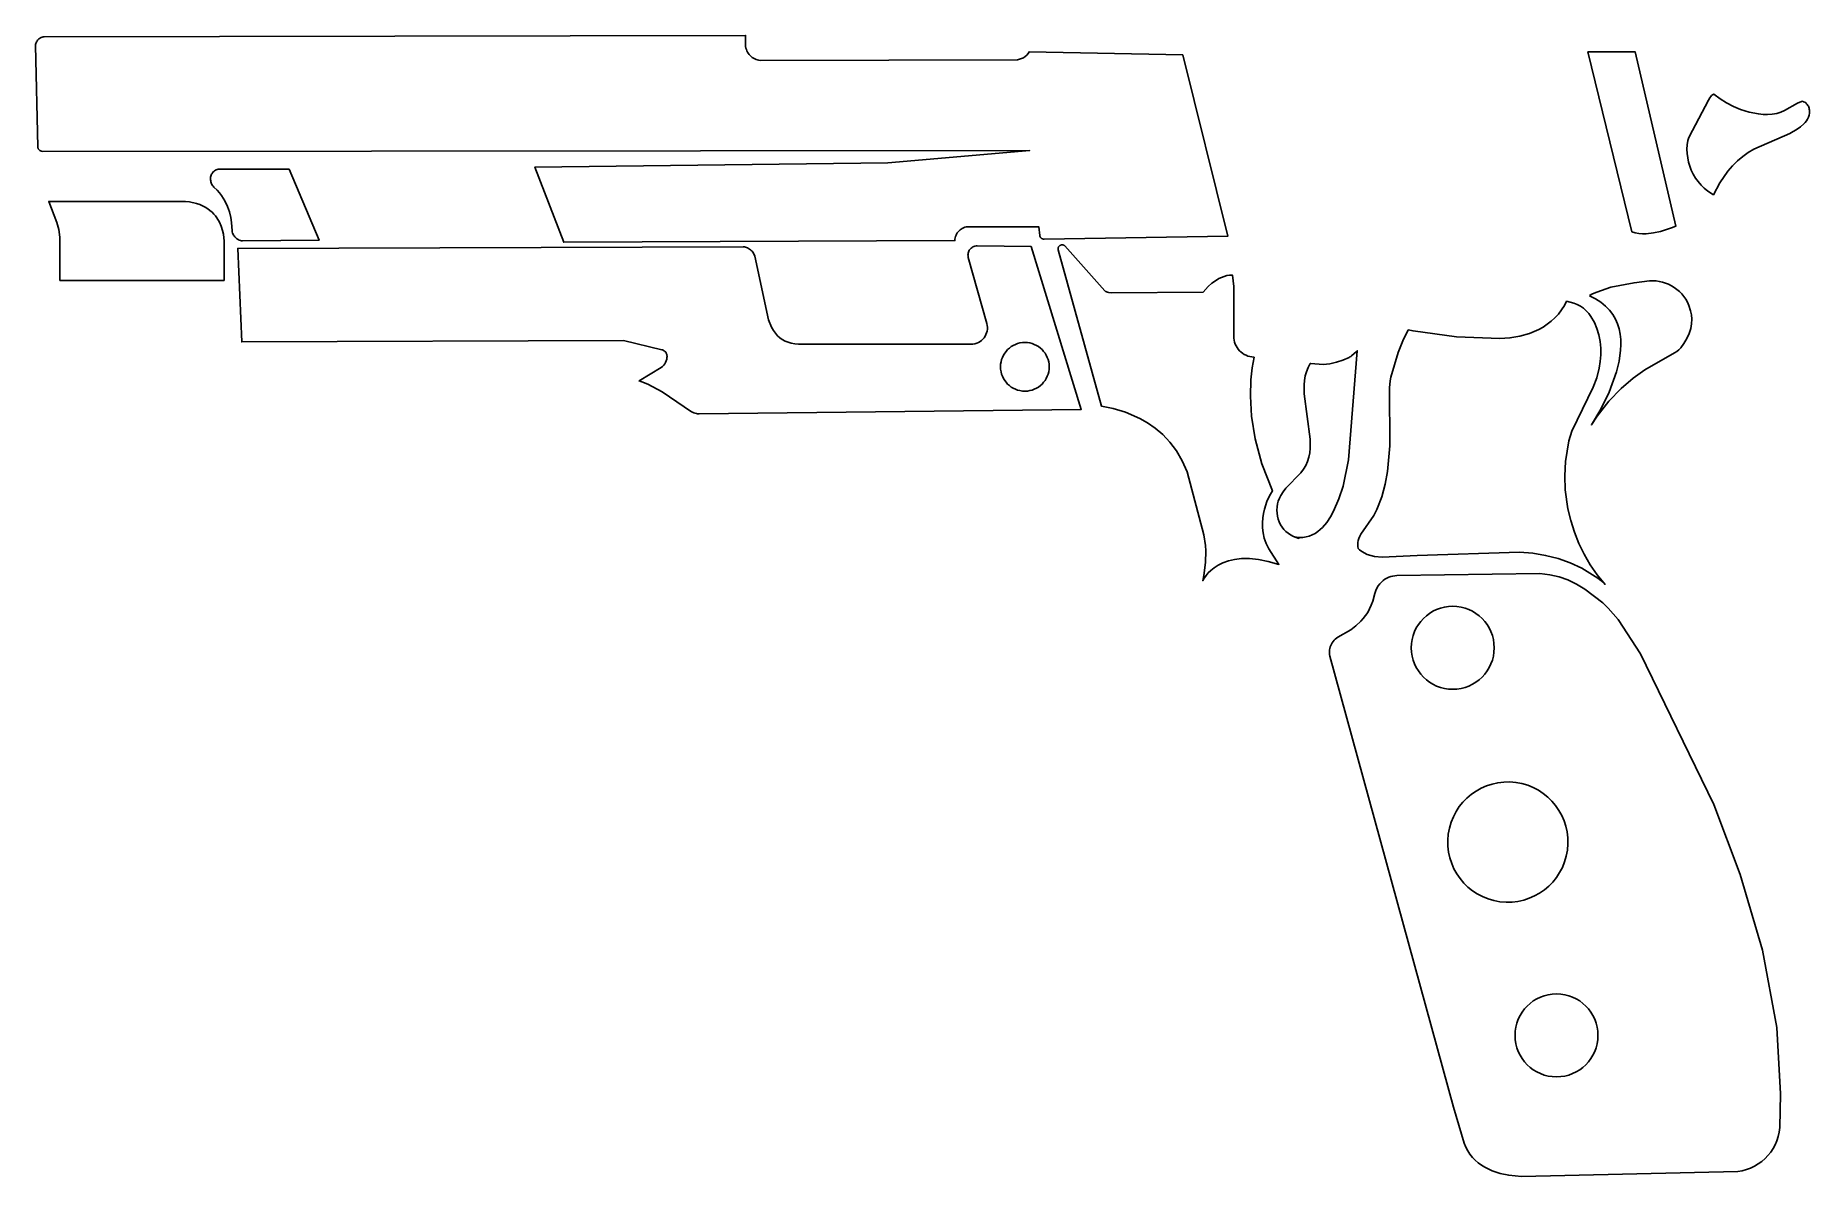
# Model space of a CAD drawing. Header units: metres. Extents: x 8 to 149, y -153 to -63.
import ezdxf

# ---------------------------------------------------------------- set-up
doc = ezdxf.new("R2010")
doc.units = ezdxf.units.M

msp = doc.modelspace()

# ---------------------------------------------------------------- linework, layer by layer
for points in [[(98.96348, -64.363346), (86.771988, -64.132968), (86.676738, -64.279018), (86.567264, -64.404494), (86.443058, -64.512952), (86.306152, -64.60363), (86.158324, -64.675512), (86.001352, -64.727836), (85.837522, -64.759586), (65.419986, -64.815466), (65.303908, -64.799718), (65.191132, -64.77381), (65.082166, -64.73825), (64.977518, -64.693546), (64.877696, -64.639952), (64.783208, -64.57823), (64.694562, -64.508634), (64.612266, -64.431418), (64.536828, -64.347344), (64.468756, -64.256666), (64.408812, -64.159892), (64.35725, -64.05753), (64.314578, -63.949834), (64.281558, -63.837312), (64.258444, -63.720472), (64.247776, -62.841632), (8.576564, -62.941708), (8.499856, -62.953138), (8.425942, -62.972188), (8.355076, -62.998096), (8.287766, -63.030862), (8.224266, -63.069724), (8.165084, -63.114428), (8.110728, -63.16472), (8.061452, -63.219838), (8.017764, -63.279782), (7.979918, -63.34379), (7.948422, -63.411608), (7.92353, -63.482982), (7.90575, -63.55715), (7.89559, -63.634112), (8.072374, -71.67372), (8.079232, -71.713852), (8.0899, -71.75246), (8.104124, -71.789544), (8.12165, -71.824596), (8.142478, -71.857616), (8.1661, -71.888604), (8.192516, -71.917052), (8.221472, -71.94296), (8.252968, -71.966074), (8.286496, -71.98614), (8.322056, -72.002904), (8.359394, -72.016366), (8.398256, -72.026272), (8.438388, -72.032368), (86.810342, -71.970646), (75.548744, -72.949308), (47.533814, -73.27646), (49.82337, -79.24546), (80.868012, -79.118968), (80.873854, -79.005684), (80.890618, -78.895702), (80.91805, -78.78953), (80.955388, -78.687676), (81.002124, -78.590902), (81.05775, -78.499462), (81.121504, -78.414118), (81.193132, -78.335378), (81.271872, -78.26375), (81.357216, -78.199996), (81.448656, -78.14437), (81.54543, -78.097634), (81.647284, -78.060296), (81.753456, -78.032864), (81.863438, -78.0161), (87.52332, -78.010258), (87.59571, -78.701138), (87.6046, -78.736698), (87.616538, -78.770734), (87.631524, -78.803246), (87.649304, -78.83398), (87.669624, -78.862682), (87.692484, -78.889352), (87.71763, -78.913736), (87.744808, -78.935834), (87.774018, -78.955392), (87.805006, -78.972156), (87.837518, -78.986126), (87.871554, -78.997048), (87.90686, -79.004922), (87.943182, -79.009494), (102.518718, -78.76286), (98.96348, -64.363346)], [(131.103878, -64.141858), (134.865364, -64.141858), (138.092434, -77.960474), (137.739882, -78.106778), (136.861296, -78.388464), (136.308338, -78.506574), (135.724646, -78.570074), (135.43153, -78.572106), (135.14324, -78.5495), (134.864094, -78.498446), (134.598156, -78.415388), (131.103878, -64.141604)], [(148.135086, -68.056506), (147.933664, -68.117974), (147.738846, -68.207128), (146.699224, -68.805044), (146.407124, -68.927726), (146.097244, -69.019674), (145.738088, -69.08292), (145.37309, -69.10959), (145.00479, -69.103494), (144.636236, -69.067934), (143.909034, -68.922646), (143.213582, -68.701412), (142.659354, -68.46951), (142.11554, -68.188586), (141.591284, -67.860926), (141.095476, -67.488816), (141.007846, -67.54622), (140.927328, -67.614546), (140.853414, -67.692016), (140.785596, -67.777106), (140.665708, -67.96278), (139.148312, -70.87362), (139.088876, -71.02602), (139.041632, -71.18477), (138.98118, -71.517256), (138.961876, -71.86295), (138.97864, -72.21347), (139.026392, -72.560688), (139.099798, -72.896476), (139.193524, -73.212452), (139.313158, -73.524872), (139.468098, -73.84415), (139.65047, -74.148696), (139.858496, -74.436732), (140.090398, -74.705972), (140.344652, -74.954638), (140.619226, -75.180698), (141.065758, -75.473052), (141.574774, -74.51852), (142.220442, -73.60539), (142.587218, -73.181718), (142.979394, -72.789034), (143.394176, -72.43445), (143.82877, -72.124824), (144.28089, -71.861934), (147.128738, -70.62216), (147.719034, -70.2691), (147.988274, -70.07606), (148.236178, -69.86016), (148.34743, -69.741288), (148.44776, -69.613526), (148.53539, -69.476112), (148.606764, -69.327522), (148.658072, -69.169534), (148.688044, -69.006212), (148.694394, -68.923916), (148.694902, -68.841874), (148.689314, -68.760594), (148.67763, -68.680584), (148.659342, -68.602352), (148.63445, -68.526406), (148.6027, -68.453254), (148.564092, -68.383404), (148.518372, -68.317618), (148.465286, -68.25615), (148.429726, -68.222114), (148.392134, -68.191126), (148.31187, -68.137532), (148.225764, -68.093336), (148.13534, -68.056506)], [(28.017216, -73.458324), (22.40661, -73.458324), (22.323044, -73.47712), (22.24659, -73.503536), (22.17674, -73.53681), (22.11324, -73.57618), (22.055582, -73.621138), (22.003766, -73.670922), (21.957284, -73.72477), (21.916136, -73.78192), (21.875242, -73.851008), (21.842222, -73.922636), (21.817076, -73.996296), (21.799296, -74.07148), (21.788882, -74.14768), (21.78558, -74.224388), (21.789136, -74.30135), (21.79955, -74.377804), (21.816568, -74.453496), (21.839936, -74.527664), (21.869654, -74.600054), (21.905214, -74.670158), (21.94687, -74.737468), (21.994114, -74.801476), (22.046946, -74.861674), (22.309582, -75.111864), (22.493732, -75.314048), (22.658324, -75.522836), (22.933406, -75.95489), (23.142956, -76.397612), (23.295356, -76.840842), (23.398734, -77.273912), (23.461218, -77.686408), (23.502366, -78.336648), (23.51786, -78.426564), (23.54199, -78.513178), (23.574502, -78.595982), (23.614888, -78.674722), (23.66264, -78.74889), (23.71725, -78.817724), (23.77821, -78.881224), (23.844758, -78.938628), (23.91664, -78.989682), (23.993348, -79.033878), (24.074374, -79.070962), (24.15921, -79.100426), (24.247348, -79.121762), (24.33828, -79.134462), (30.4038, -79.08163), (28.01747, -73.45807)], [(22.864572, -82.275172), (22.864572, -79.694278), (22.875494, -79.549498), (22.874478, -79.164942), (22.811232, -78.61554), (22.74062, -78.302104), (22.635464, -77.97546), (22.489668, -77.644752), (22.296882, -77.319632), (22.180804, -77.161898), (22.050756, -77.00899), (21.905722, -76.862178), (21.745194, -76.722478), (21.568156, -76.59116), (21.373846, -76.46924), (21.161502, -76.357988), (20.930362, -76.258674), (20.67941, -76.172314), (20.115784, -76.043282), (19.801332, -76.002896), (8.946896, -76.002896), (9.602724, -77.668374), (9.745472, -78.245208), (9.830308, -78.833218), (9.839452, -82.27441), (22.864826, -82.27441)], [(86.914482, -79.57566), (82.629502, -79.53248), (82.541872, -79.538068), (82.457798, -79.553562), (82.377788, -79.5782), (82.30235, -79.611474), (82.231738, -79.652622), (82.166714, -79.701136), (82.107786, -79.756254), (82.055208, -79.817468), (82.009742, -79.884016), (81.971896, -79.95539), (81.941924, -80.030828), (81.920334, -80.109568), (81.907888, -80.191102), (81.90484, -80.274922), (81.911952, -80.360266), (81.929478, -80.446372), (83.408266, -85.682836), (83.439762, -85.838284), (83.452208, -85.992208), (83.44662, -86.143338), (83.424014, -86.290658), (83.385152, -86.432898), (83.330796, -86.568788), (83.262216, -86.697312), (83.17992, -86.8172), (83.084924, -86.927436), (82.978244, -87.02675), (82.860642, -87.113872), (82.733134, -87.187786), (82.596736, -87.247476), (82.451956, -87.291418), (82.300064, -87.318596), (68.462652, -87.326978), (68.160138, -87.300816), (67.880484, -87.25281), (67.622674, -87.182198), (67.385184, -87.088218), (67.166998, -86.970362), (66.966846, -86.827614), (66.783712, -86.659212), (66.616072, -86.464394), (66.46291, -86.242652), (66.32321, -85.99297), (66.078608, -85.406992), (64.9859, -80.354424), (64.955928, -80.267048), (64.918844, -80.183482), (64.875156, -80.104234), (64.825118, -80.029558), (64.769238, -79.959708), (64.70777, -79.894938), (64.641222, -79.835756), (64.569848, -79.782416), (64.494156, -79.735172), (64.4144, -79.694278), (64.331088, -79.660242), (64.244728, -79.633318), (64.155574, -79.61376), (64.06388, -79.601822), (23.94585, -79.736442), (24.270462, -87.146384), (54.558946, -87.044784), (57.616852, -87.768684), (57.66181, -87.782908), (57.704736, -87.800688), (57.74563, -87.822024), (57.784238, -87.846408), (57.82056, -87.87384), (57.854342, -87.904066), (57.88533, -87.936832), (57.913524, -87.971884), (57.93867, -88.009222), (57.960768, -88.048592), (57.979564, -88.08974), (57.995058, -88.132412), (58.006996, -88.176608), (58.015124, -88.22182), (58.019442, -88.268302), (58.019696, -88.319864), (58.015124, -88.388698), (57.993534, -88.523064), (57.955688, -88.652604), (57.902602, -88.775794), (57.834784, -88.891364), (57.75325, -88.998044), (57.658762, -89.094564), (57.552082, -89.1794), (55.79491, -90.251534), (56.014366, -90.311224), (56.50865, -90.505788), (57.627012, -91.109038), (59.951874, -92.686378), (60.045854, -92.734892), (60.143136, -92.775532), (60.243466, -92.808044), (60.346082, -92.832174), (60.45073, -92.847922), (60.556902, -92.855288), (90.893392, -92.504006), (86.91372, -79.57693)], [(105.786936, -103.556562), (106.57713, -104.810052), (105.724706, -104.56545), (104.950514, -104.414066), (104.251506, -104.345232), (103.62438, -104.34828), (103.065834, -104.412542), (102.572566, -104.52735), (102.141528, -104.682036), (101.769418, -104.865932), (101.453188, -105.068116), (101.189536, -105.278174), (100.97516, -105.485184), (100.807012, -105.678478), (100.596446, -105.9815), (100.53193, -106.101388), (100.63226, -105.67162), (100.754942, -104.64419), (100.791518, -103.71582), (100.766626, -103.292148), (100.628958, -102.454456), (99.3013, -97.471738), (98.911156, -96.574864), (98.447606, -95.786194), (97.925382, -95.09887), (97.35947, -94.506034), (96.764602, -94.000828), (96.155764, -93.57614), (95.547942, -93.225366), (94.394274, -92.718128), (93.422978, -92.423742), (92.50299, -92.254324), (89.067132, -79.837026), (89.061544, -79.806292), (89.05875, -79.77632), (89.058496, -79.747364), (89.060782, -79.71917), (89.065608, -79.691992), (89.07272, -79.66583), (89.081864, -79.640938), (89.09304, -79.617316), (89.106248, -79.594964), (89.121234, -79.573882), (89.137744, -79.55407), (89.155778, -79.535782), (89.175082, -79.519018), (89.195656, -79.503778), (89.2175, -79.490062), (89.240106, -79.478124), (89.263728, -79.467964), (89.288112, -79.459582), (89.313004, -79.453232), (89.338404, -79.44866), (89.364058, -79.44612), (89.389966, -79.445612), (89.415874, -79.44739), (89.441528, -79.4512), (89.466928, -79.457296), (89.492074, -79.465678), (89.516712, -79.4766), (89.540842, -79.489808), (89.56421, -79.505556), (89.586562, -79.523844), (92.772484, -83.092798), (92.800424, -83.118706), (92.831666, -83.142074), (92.86621, -83.162902), (92.903802, -83.181444), (92.98686, -83.211924), (93.079316, -83.23453), (93.286072, -83.259422), (100.561648, -83.207098), (100.975414, -82.755994), (101.267006, -82.498184), (101.61651, -82.244946), (101.80955, -82.1309), (102.01275, -82.031078), (102.22484, -81.949798), (102.444296, -81.891378), (102.669848, -81.86039), (102.784402, -81.856326), (102.899972, -81.860898), (102.995222, -82.748882), (103.00335, -86.848188), (103.02748, -87.011002), (103.06685, -87.168482), (103.120698, -87.319866), (103.188262, -87.464138), (103.26878, -87.60079), (103.361236, -87.728806), (103.465122, -87.847424), (103.579676, -87.955882), (103.703882, -88.053418), (103.837232, -88.139016), (103.978964, -88.212168), (104.128062, -88.271858), (104.284018, -88.317324), (104.445816, -88.347804), (104.612948, -88.362536), (104.456484, -89.195656), (104.353868, -90.172794), (104.317546, -91.466924), (104.40924, -93.03512), (104.690926, -94.834456), (105.22458, -96.822514), (106.071924, -98.956368), (105.842308, -99.360228), (105.63479, -99.821492), (105.435908, -100.416614), (105.356152, -100.75545), (105.298494, -101.116892), (105.269538, -101.49713), (105.275888, -101.892862), (105.324148, -102.300278), (105.420922, -102.715568), (105.572814, -103.13543), (105.786428, -103.556054)], [(131.233672, -83.482434), (131.477512, -83.343242), (131.802378, -83.194144), (132.924804, -82.819748), (134.767066, -82.455004), (135.991346, -82.317844), (136.254998, -82.306922), (136.516364, -82.318606), (136.774174, -82.352388), (137.026904, -82.40776), (137.273538, -82.48396), (137.512552, -82.580226), (137.74293, -82.696304), (137.963148, -82.831178), (138.171936, -82.98434), (138.368278, -83.155282), (138.55065, -83.343242), (138.717782, -83.547712), (138.868404, -83.76793), (139.001246, -84.003134), (139.115292, -84.25307), (139.253722, -84.677504), (139.318746, -85.011006), (139.346178, -85.359494), (139.330176, -85.721698), (139.265152, -86.096602), (139.145518, -86.482936), (138.965432, -86.879684), (138.71956, -87.285576), (138.468354, -87.61476), (138.320018, -87.76716), (138.158474, -87.905082), (137.984738, -88.028018), (135.631428, -89.375742), (134.711186, -90.029792), (133.74497, -90.846656), (132.771134, -91.847924), (131.828032, -93.05544), (131.379976, -93.743272), (132.131816, -92.485972), (132.786374, -91.14536), (133.37286, -89.535508), (133.58114, -88.67775), (133.701028, -87.81034), (133.720332, -87.379048), (133.708648, -86.952582), (133.662928, -86.533482), (133.580378, -86.124034), (133.45795, -85.726524), (133.292596, -85.343492), (133.081268, -84.977224), (132.821172, -84.63026), (132.50926, -84.304886), (132.142484, -84.003642), (131.71805, -83.728814), (131.23291, -83.482942)], [(117.549676, -104.095296), (125.678692, -103.8225), (126.731522, -103.92029), (127.750824, -104.0892), (128.73736, -104.33812), (129.691638, -104.675432), (130.61442, -105.11028), (131.890008, -105.895648), (132.131308, -106.07802), (132.465318, -106.385868), (131.850638, -105.629964), (131.298696, -104.832658), (130.810508, -103.998522), (130.387344, -103.132128), (130.03022, -102.238048), (129.740406, -101.3206), (129.518918, -100.38461), (129.3114, -98.88093), (129.271776, -97.767648), (129.32918, -96.65208), (129.60096, -94.989904), (129.82448, -94.241112), (131.52247, -90.732864), (131.80314, -90.001598), (132.005832, -89.235026), (132.089652, -88.706452), (132.131562, -88.173814), (132.129022, -87.641684), (132.079238, -87.113872), (131.979416, -86.594696), (131.826762, -86.088474), (131.618482, -85.59927), (131.351782, -85.131402), (131.176014, -84.892642), (130.976624, -84.677758), (130.756152, -84.487258), (130.51663, -84.322158), (130.260852, -84.182966), (129.991104, -84.070698), (129.709926, -83.985862), (129.419604, -83.929474), (129.251456, -84.254086), (129.020824, -84.61248), (128.767332, -84.940902), (128.492504, -85.240368), (128.197864, -85.51164), (127.884936, -85.75548), (127.555498, -85.972904), (127.211074, -86.164928), (126.483618, -86.475824), (125.715268, -86.69528), (124.918724, -86.830408), (124.10694, -86.888066), (120.664732, -86.737698), (117.233192, -86.281768), (116.845588, -86.202266), (116.406676, -87.077296), (116.038884, -87.99322), (115.471702, -89.945464), (115.416584, -90.234008), (115.368578, -90.80246), (115.372896, -95.40113), (115.199922, -97.42424), (115.014248, -98.42881), (114.739674, -99.436936), (114.359436, -100.454968), (114.123978, -100.926646), (113.08588, -102.404164), (112.9919, -102.571296), (112.92078, -102.737666), (112.871504, -102.902512), (112.843056, -103.065072), (112.834166, -103.224584), (112.844072, -103.380032), (112.871504, -103.530654), (112.980978, -103.634286), (113.095532, -103.728012), (113.339118, -103.887778), (113.599722, -104.013), (113.875312, -104.107488), (114.163602, -104.174544), (114.769646, -104.240076), (117.550184, -104.095804)], [(86.418928, -87.196422), (86.22157, -87.206328), (86.0298, -87.235538), (85.844634, -87.283036), (85.667342, -87.34806), (85.498432, -87.42934), (85.339174, -87.526114), (85.190584, -87.637366), (85.053424, -87.76208), (84.92871, -87.89924), (84.817458, -88.04783), (84.720684, -88.207088), (84.639404, -88.375998), (84.57438, -88.55329), (84.526882, -88.738456), (84.497672, -88.930226), (84.487766, -89.127584), (84.497672, -89.324942), (84.526882, -89.516712), (84.57438, -89.701878), (84.639404, -89.87917), (84.720684, -90.04808), (84.817458, -90.207338), (84.92871, -90.355928), (85.053424, -90.493088), (85.190584, -90.617802), (85.339174, -90.729054), (85.498432, -90.825828), (85.667342, -90.907108), (85.844634, -90.972132), (86.0298, -91.01963), (86.22157, -91.04884), (86.418928, -91.058746), (86.616286, -91.04884), (86.808056, -91.01963), (86.993222, -90.972132), (87.170514, -90.907108), (87.339424, -90.825828), (87.498682, -90.729054), (87.647272, -90.617802), (87.784432, -90.493088), (87.909146, -90.355928), (88.020398, -90.207338), (88.117172, -90.04808), (88.198452, -89.87917), (88.263476, -89.701878), (88.310974, -89.516712), (88.340184, -89.324942), (88.35009, -89.127584), (88.340184, -88.930226), (88.310974, -88.738456), (88.263476, -88.55329), (88.198452, -88.375998), (88.117172, -88.207088), (88.020398, -88.04783), (87.909146, -87.89924), (87.784432, -87.76208), (87.647272, -87.637366), (87.498682, -87.526114), (87.339424, -87.42934), (87.170514, -87.34806), (86.993222, -87.283036), (86.808056, -87.235538), (86.616286, -87.206328), (86.418928, -87.196422)], [(112.284764, -88.300306), (112.220248, -88.34374), (112.149636, -88.383872), (111.667544, -88.60028), (111.165132, -88.764618), (110.628938, -88.878918), (110.0836, -88.934544), (109.113066, -88.872314), (109.081824, -88.873584), (109.076744, -88.874346), (109.072934, -88.875108), (109.07141, -88.875616), (109.07014, -88.876124), (109.069378, -88.876632), (109.06887, -88.87714), (108.897928, -89.187782), (108.767118, -89.514934), (108.672884, -89.855548), (108.612178, -90.206068), (108.581444, -90.563192), (108.597446, -91.283536), (109.050582, -94.862904), (109.059218, -95.583502), (109.023912, -95.940118), (108.958126, -96.289622), (108.858558, -96.628458), (108.721906, -96.953324), (108.545122, -97.26041), (108.331508, -97.548192), (107.141772, -98.76536), (106.92384, -99.033076), (106.727498, -99.331526), (106.618278, -99.54768), (106.533696, -99.77374), (106.473244, -100.00742), (106.436668, -100.24618), (106.423714, -100.48748), (106.433874, -100.729034), (106.466894, -100.968556), (106.52252, -101.203506), (106.603292, -101.436932), (106.705146, -101.651562), (106.827574, -101.848158), (106.969814, -102.027482), (107.131612, -102.190042), (107.312206, -102.336346), (107.511088, -102.46741), (107.727496, -102.583742), (107.849924, -102.619048), (107.97413, -102.644956), (108.226098, -102.670356), (108.480098, -102.662228), (108.732828, -102.622858), (108.980732, -102.554532), (109.220762, -102.45979), (109.449362, -102.341172), (109.663484, -102.20071), (109.864906, -102.03942), (110.051342, -101.862636), (110.383828, -101.470968), (110.669578, -101.041454), (110.917482, -100.589842), (111.349536, -99.613466), (111.683292, -98.605594), (112.110774, -96.518984), (112.801908, -87.848948), (112.728756, -87.90051), (112.353598, -88.246204), (112.28451, -88.300306)], [(107.694476, -102.572058), (107.747562, -102.591362), (107.729528, -102.58171), (107.694476, -102.572312)], [(107.747562, -102.591362), (107.95127, -102.677468), (108.163614, -102.741476), (107.747562, -102.591362)], [(120.447308, -147.875498), (110.613444, -112.076484), (110.59541, -111.952024), (110.588044, -111.828072), (110.591346, -111.705136), (110.605062, -111.583724), (110.628938, -111.464598), (110.662466, -111.348012), (110.705646, -111.234728), (110.75797, -111.125508), (110.819184, -111.02086), (110.889288, -110.921292), (110.967774, -110.827312), (111.054388, -110.739682), (111.148876, -110.658656), (111.250984, -110.58525), (112.277652, -109.982254), (112.68583, -109.678978), (113.086388, -109.310424), (113.277142, -109.098588), (113.458244, -108.866686), (113.627154, -108.613702), (113.781078, -108.338112), (113.917476, -108.0389), (114.033554, -107.714796), (114.19332, -107.112054), (114.273584, -106.884724), (114.366802, -106.68127), (114.471704, -106.500676), (114.587528, -106.341418), (114.713258, -106.20248), (114.847624, -106.082338), (114.989864, -105.98023), (115.138962, -105.894632), (115.293902, -105.824274), (115.453414, -105.76814), (115.616736, -105.72496), (115.950746, -105.672382), (127.280416, -105.534206), (128.073912, -105.62209), (128.813052, -105.787952), (129.514854, -106.033824), (130.196336, -106.361992), (130.874516, -106.774742), (132.289804, -107.86237), (132.72389, -108.264452), (133.511544, -109.17174), (135.289544, -111.892334), (135.256778, -111.836708), (141.10716, -123.861576), (143.192246, -129.408428), (144.95399, -135.396478), (146.106134, -141.538198), (146.398234, -146.818604), (146.338798, -149.489668), (146.292316, -149.845776), (146.214084, -150.190962), (146.105626, -150.523702), (145.968466, -150.842218), (145.804128, -151.14524), (145.613882, -151.43099), (145.399506, -151.697944), (145.162524, -151.944578), (144.904206, -152.169114), (144.62633, -152.370282), (144.330166, -152.546304), (144.017238, -152.695656), (143.68907, -152.816814), (143.34744, -152.908), (142.993618, -152.96769), (125.829822, -153.365454), (124.828046, -153.261314), (124.15266, -153.12136), (123.515374, -152.915112), (122.927364, -152.637744), (122.65533, -152.470866), (122.399806, -152.28443), (122.162316, -152.077928), (121.94413, -151.850598), (121.746772, -151.601678), (121.571512, -151.33066), (121.41962, -151.037036), (121.292874, -150.720298), (120.448324, -147.875498)], [(117.086126, -111.417354), (117.103144, -111.753904), (117.152928, -112.080802), (117.233954, -112.39627), (117.344698, -112.698784), (117.483382, -112.986566), (117.648228, -113.258092), (117.837712, -113.511584), (118.050056, -113.745264), (118.283736, -113.957608), (118.537228, -114.147092), (118.8085, -114.311938), (119.096282, -114.450622), (119.398796, -114.561366), (119.714264, -114.642392), (120.041162, -114.692176), (120.377712, -114.709194), (120.714262, -114.692176), (121.04116, -114.642392), (121.356628, -114.561366), (121.659142, -114.450622), (121.946924, -114.311938), (122.21845, -114.147092), (122.471942, -113.957608), (122.705622, -113.745264), (122.917966, -113.511584), (123.10745, -113.258092), (123.272296, -112.986566), (123.41098, -112.698784), (123.521724, -112.39627), (123.60275, -112.080802), (123.652534, -111.753904), (123.669552, -111.417354), (123.652534, -111.080804), (123.60275, -110.753906), (123.521724, -110.438438), (123.41098, -110.135924), (123.272296, -109.848142), (123.10745, -109.57687), (122.917966, -109.323378), (122.705622, -109.089698), (122.471942, -108.877354), (122.21845, -108.68787), (121.946924, -108.523024), (121.659142, -108.38434), (121.356628, -108.273596), (121.04116, -108.19257), (120.714262, -108.142786), (120.377712, -108.125768), (120.041162, -108.142786), (119.714264, -108.19257), (119.398796, -108.273596), (119.096282, -108.38434), (118.8085, -108.523024), (118.537228, -108.68787), (118.283736, -108.877354), (118.050056, -109.089698), (117.837712, -109.323378), (117.648228, -109.57687), (117.483382, -109.848142), (117.344698, -110.135924), (117.233954, -110.438438), (117.152928, -110.753906), (117.103144, -111.080804), (117.086126, -111.417354)], [(120.02516, -126.200408), (119.984774, -126.687072), (119.99341, -127.166116), (120.04929, -127.635), (120.150128, -128.090676), (120.293892, -128.530604), (120.47855, -128.952244), (120.70207, -129.352802), (120.962166, -129.729484), (121.25706, -130.07975), (121.58472, -130.400806), (121.94286, -130.689858), (122.329448, -130.944366), (122.742452, -131.161536), (123.180094, -131.338828), (123.640088, -131.473448), (124.120402, -131.562602), (124.607066, -131.602988), (125.08611, -131.594352), (125.554994, -131.538472), (126.01067, -131.437634), (126.450598, -131.29387), (126.872238, -131.109212), (127.272796, -130.885692), (127.649478, -130.625596), (127.999744, -130.330702), (128.3208, -130.003042), (128.609852, -129.644902), (128.86436, -129.258314), (129.08153, -128.84531), (129.258822, -128.407668), (129.393442, -127.947674), (129.482596, -127.46736), (129.522982, -126.980696), (129.514346, -126.501652), (129.458466, -126.032768), (129.357628, -125.577092), (129.213864, -125.137164), (129.029206, -124.715524), (128.805686, -124.314966), (128.54559, -123.938284), (128.250696, -123.588018), (127.923036, -123.266962), (127.564896, -122.97791), (127.178308, -122.723402), (126.765304, -122.506232), (126.327662, -122.32894), (125.867668, -122.19432), (125.387354, -122.105166), (124.90069, -122.06478), (124.421646, -122.073416), (123.952762, -122.129296), (123.497086, -122.230134), (123.057158, -122.373898), (122.635518, -122.558556), (122.23496, -122.782076), (121.858278, -123.042172), (121.508012, -123.337066), (121.186956, -123.664726), (120.897904, -124.022866), (120.643396, -124.409454), (120.426226, -124.822458), (120.248934, -125.2601), (120.114314, -125.720094), (120.02516, -126.200408)], [(125.322076, -142.169642), (125.339094, -142.506192), (125.388878, -142.83309), (125.469904, -143.148558), (125.580648, -143.451072), (125.719332, -143.738854), (125.884178, -144.010126), (126.073662, -144.263618), (126.286006, -144.497298), (126.519686, -144.709642), (126.773178, -144.899126), (127.044704, -145.063972), (127.332486, -145.202656), (127.635, -145.3134), (127.950468, -145.394426), (128.277366, -145.44421), (128.613916, -145.461228), (128.950466, -145.44421), (129.277364, -145.394426), (129.592832, -145.3134), (129.895346, -145.202656), (130.183128, -145.063972), (130.4544, -144.899126), (130.707892, -144.709642), (130.941572, -144.497298), (131.153916, -144.263618), (131.3434, -144.010126), (131.508246, -143.738854), (131.64693, -143.451072), (131.757674, -143.148558), (131.8387, -142.83309), (131.888484, -142.506192), (131.905502, -142.169642), (131.888484, -141.833092), (131.8387, -141.506194), (131.757674, -141.190726), (131.64693, -140.888212), (131.508246, -140.60043), (131.3434, -140.329158), (131.153916, -140.075666), (130.941572, -139.841986), (130.707892, -139.629642), (130.4544, -139.440158), (130.183128, -139.275312), (129.895346, -139.136628), (129.592832, -139.025884), (129.277364, -138.944858), (128.950466, -138.895074), (128.613916, -138.878056), (128.277366, -138.895074), (127.950468, -138.944858), (127.635, -139.025884), (127.332486, -139.136628), (127.044704, -139.275312), (126.773178, -139.440158), (126.519686, -139.629642), (126.286006, -139.841986), (126.073662, -140.075666), (125.884178, -140.329158), (125.719332, -140.60043), (125.580648, -140.888212), (125.469904, -141.190726), (125.388878, -141.506194), (125.339094, -141.833092), (125.322076, -142.169642)]]:
    msp.add_lwpolyline(points)

doc.saveas('drawing.dxf')
